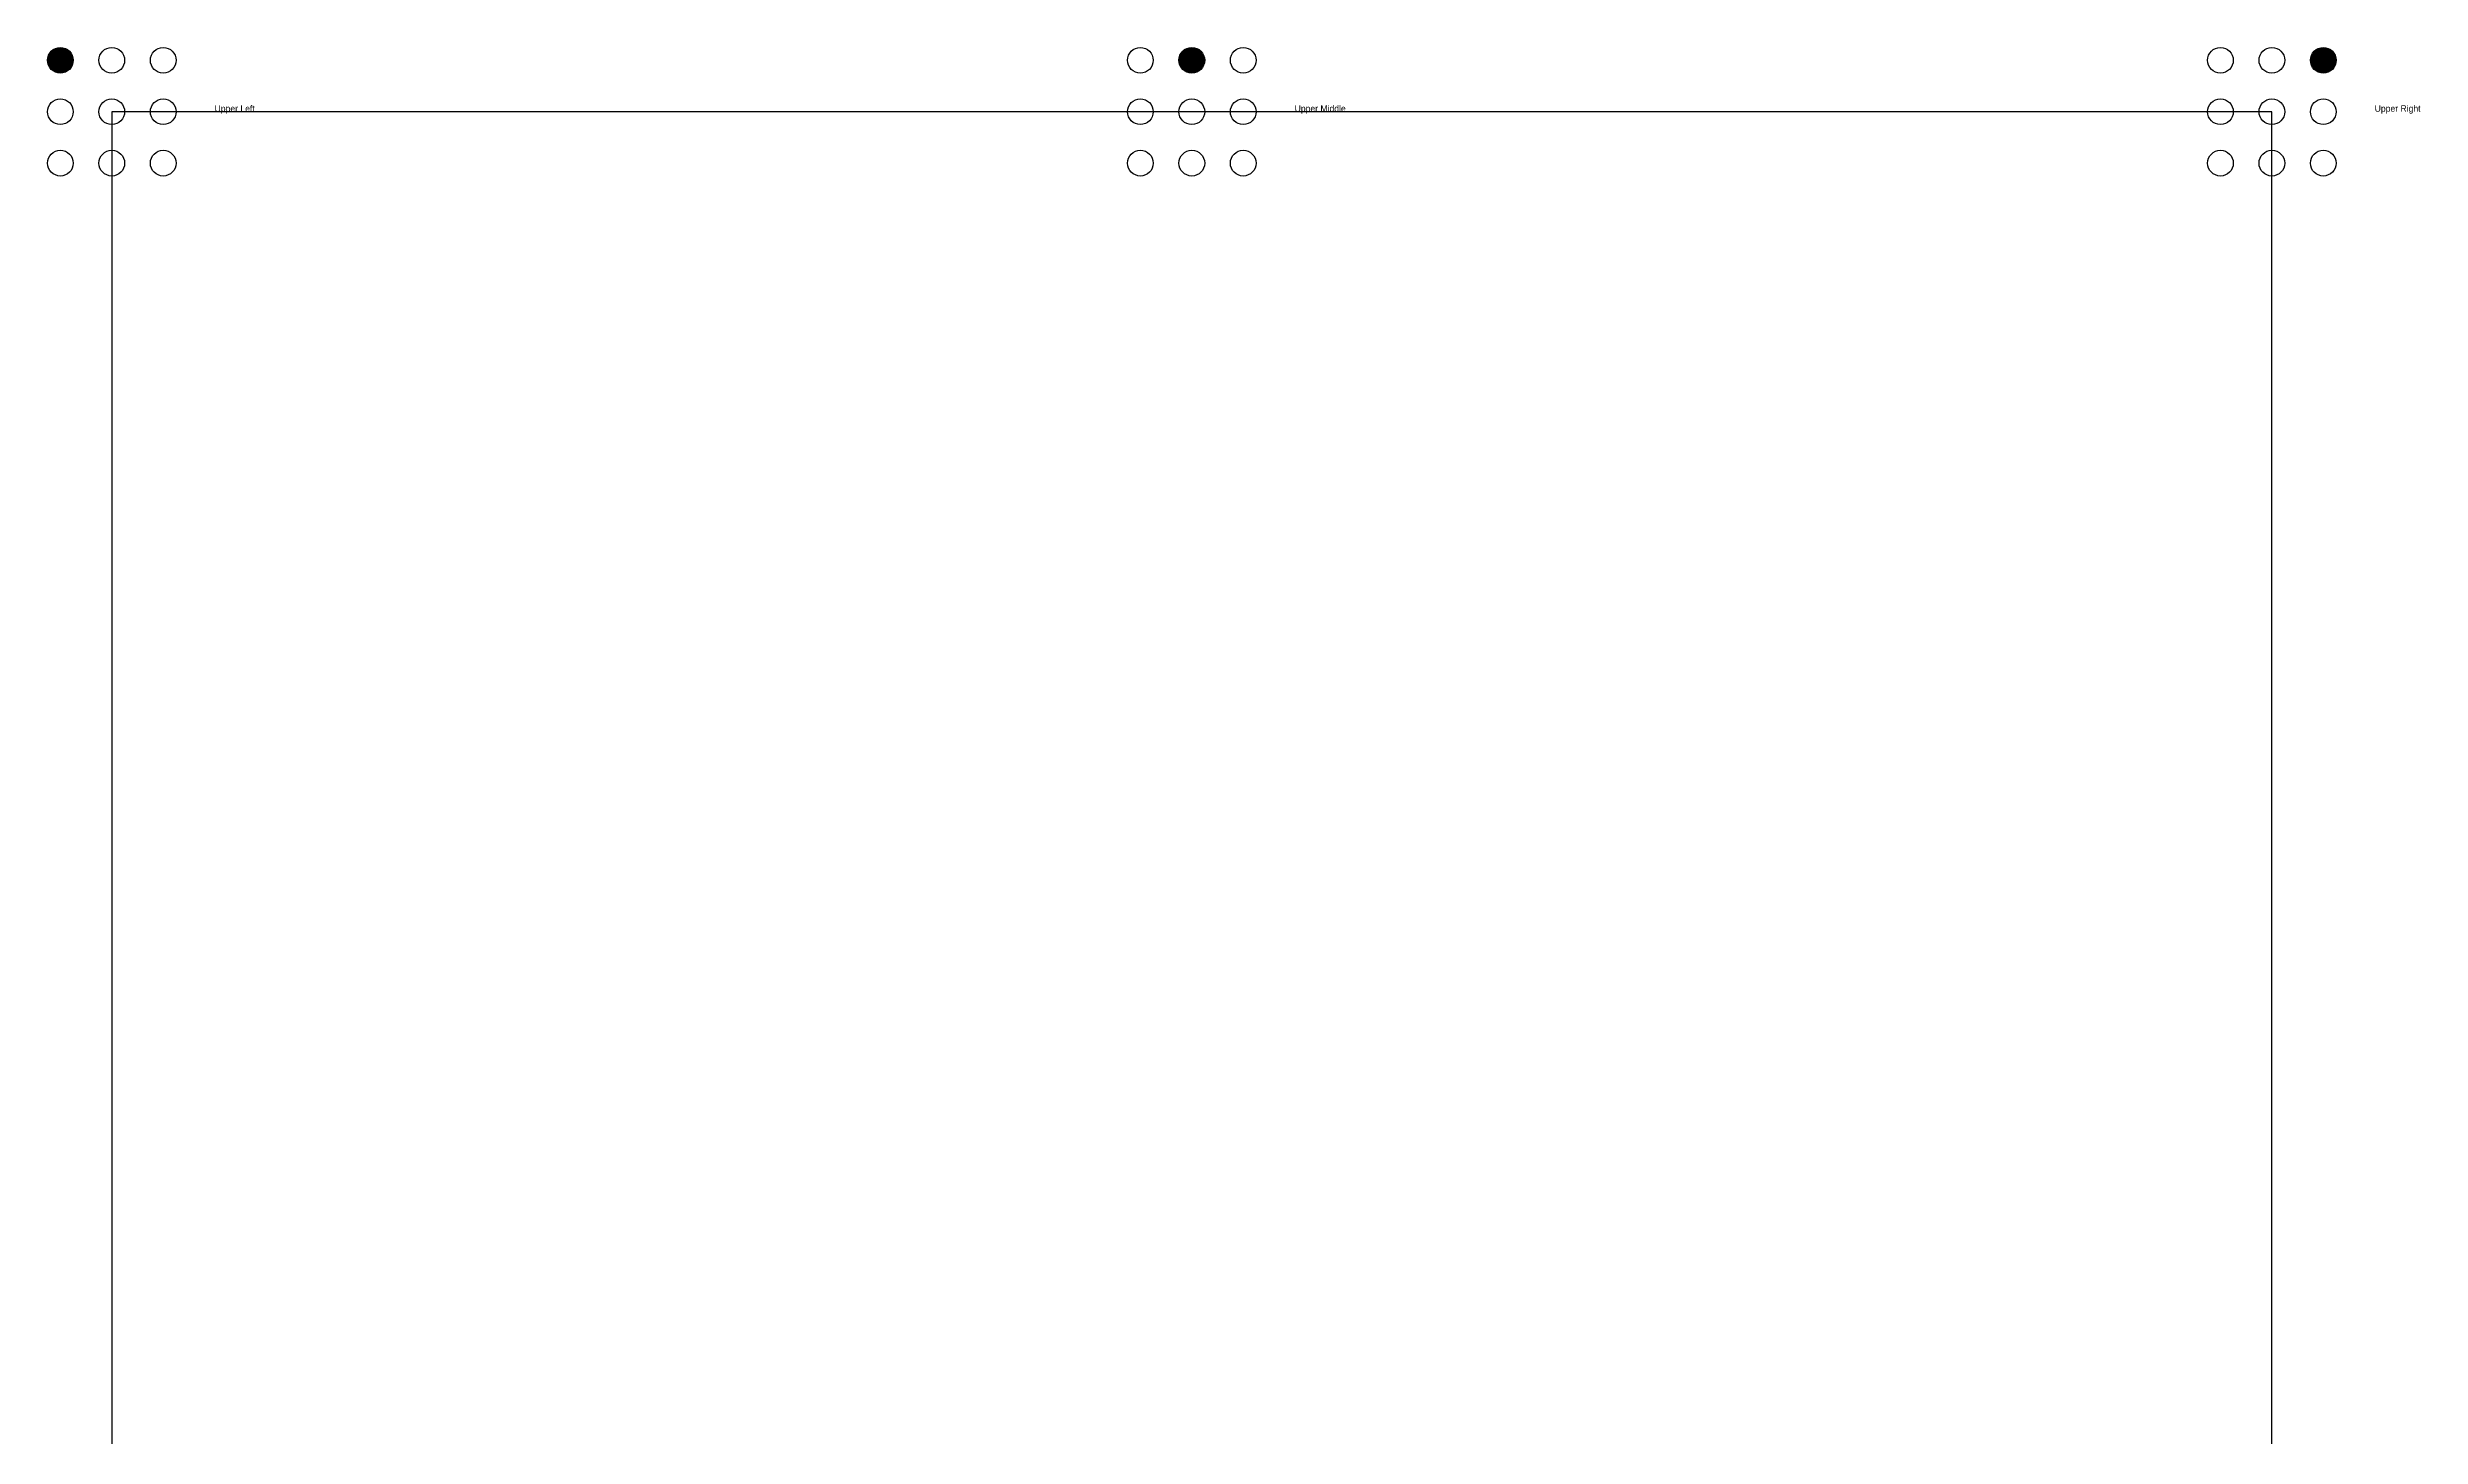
# Model space of a CAD drawing. Header units: millimetres. Extents: x -3707 to 123136, y -6444 to 6191.
# Drawn here: x -273.3 to -42.5, y 2314.4 to 2449.5 of the extents above; entities that cross this region are included whole.
import ezdxf

# ---------------------------------------------------------------- set-up
doc = ezdxf.new("R2010")
doc.units = ezdxf.units.MM
for name, color, linetype in [('Hype_ExactOuterSection', 8, 'Continuous'), ('Hype_OuterSection', 72, 'Continuous'), ('Hype_RefAxis', 1, 'Continuous')]:
    doc.layers.add(name, color=color, linetype=linetype)

# ---------------------------------------------------------------- blocks, each defined once
blk = doc.blocks.new('HYPE_REFAXIS0')
at = {"layer": 'Hype_ExactOuterSection'}
h = blk.add_hatch(color=4, dxfattribs=at)
edge = h.paths.add_edge_path(flags=0)
edge.add_arc((-1, 1), 0.25, 0, 360)
at = {"layer": 'Hype_RefAxis', "color": 4, "linetype": 'Continuous'}
for centre in [(-1, 1), (0, 1), (1, 1), (-1, 0), (0, 0), (1, 0), (-1, -1), (0, -1), (1, -1)]:
    blk.add_circle(centre, 0.25, dxfattribs=at)
at = {"color": 4, "linetype": 'Continuous'}
blk.add_text('Upper Left', height=0.125, dxfattribs=at).set_placement((2, 0))
blk = doc.blocks.new('HYPE_REFAXIS1')
at = {"layer": 'Hype_ExactOuterSection'}
h = blk.add_hatch(color=4, dxfattribs=at)
edge = h.paths.add_edge_path(flags=0)
edge.add_arc((0, 1), 0.25, 0, 360)
at = {"layer": 'Hype_RefAxis', "color": 4, "linetype": 'Continuous'}
for centre in [(-1, 1), (0, 1), (1, 1), (-1, 0), (0, 0), (1, 0), (-1, -1), (0, -1), (1, -1)]:
    blk.add_circle(centre, 0.25, dxfattribs=at)
at = {"color": 4, "linetype": 'Continuous'}
blk.add_text('Upper Middle', height=0.125, dxfattribs=at).set_placement((2, 0))
blk = doc.blocks.new('HYPE_REFAXIS2')
at = {"layer": 'Hype_ExactOuterSection'}
h = blk.add_hatch(color=4, dxfattribs=at)
edge = h.paths.add_edge_path(flags=0)
edge.add_arc((1, 1), 0.25, 0, 360)
at = {"layer": 'Hype_RefAxis', "color": 4, "linetype": 'Continuous'}
for centre in [(-1, 1), (0, 1), (1, 1), (-1, 0), (0, 0), (1, 0), (-1, -1), (0, -1), (1, -1)]:
    blk.add_circle(centre, 0.25, dxfattribs=at)
at = {"color": 4, "linetype": 'Continuous'}
blk.add_text('Upper Right', height=0.125, dxfattribs=at).set_placement((2, 0))

msp = doc.modelspace()

# ---------------------------------------------------------------- linework, layer by layer
at = {"layer": 'Hype_OuterSection'}
msp.add_lwpolyline([(-267.06, 1938.27), (-57, 1938.27), (-57, 2443.24), (-267.06, 2443.24)], close=True, dxfattribs=at)

# ---------------------------------------------------------------- block references
at = {"layer": 'Hype_RefAxis', "xscale": 5, "yscale": 5, "zscale": 5}
for name, p in [('HYPE_REFAXIS0', (-267.06, 2443.24)), ('HYPE_REFAXIS1', (-162.03, 2443.24)), ('HYPE_REFAXIS2', (-57, 2443.24))]:
    msp.add_blockref(name, p, dxfattribs=at)

doc.saveas('drawing.dxf')
